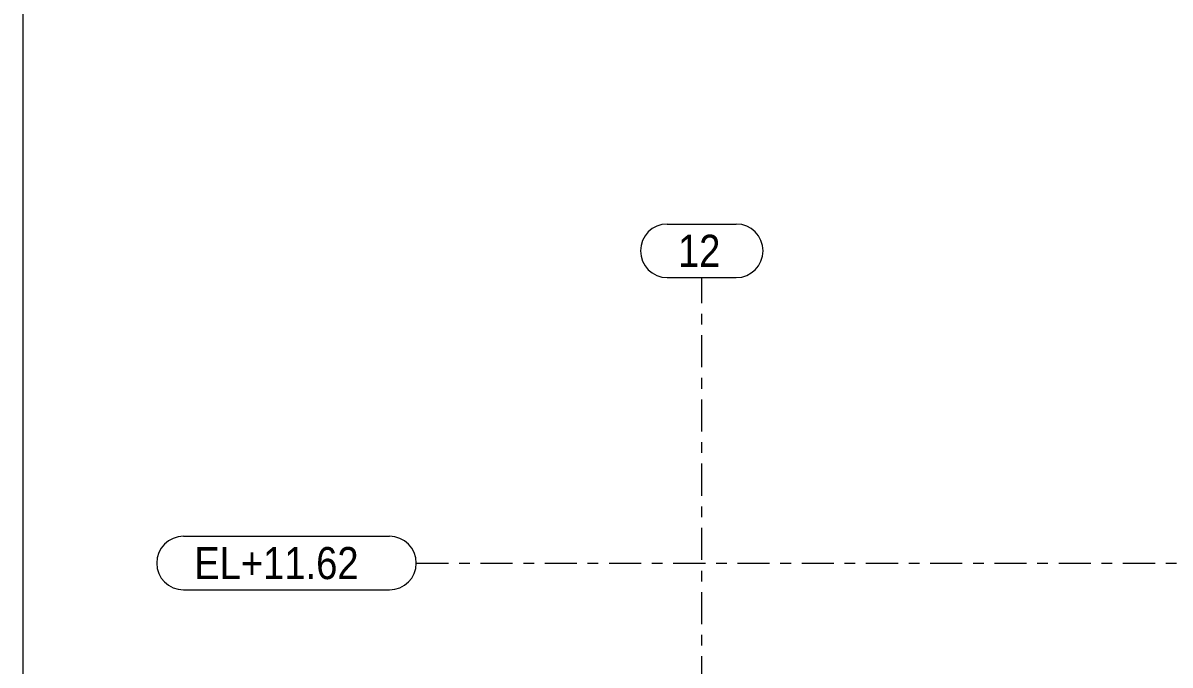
# Model space of a CAD drawing. Header units: millimetres. Extents: x -49 to 773, y -65 to 509.
# Drawn here: x -46.7 to 60.4, y 279.5 to 339.5 of the extents above; entities that cross this region are included whole.
import ezdxf

# ---------------------------------------------------------------- set-up
doc = ezdxf.new("R2010")
doc.units = ezdxf.units.MM
doc.linetypes.add('XKITLINE00', pattern=[0])
doc.linetypes.add('XKITLINE03', pattern=[6, 3, -1, 1, -1])
doc.layers.add('DrawingSheet', color=5, linetype='Continuous', lineweight=0)
doc.layers.add('S-grid', color=1, linetype='Continuous', lineweight=0)
doc.styles.add('ARIAL', font='ARIAL.TTF')

# ---------------------------------------------------------------- blocks, each defined once
blk = doc.blocks.new('*A273')
at = {"layer": 'DrawingSheet', "color": 5, "linetype": 'XKITLINE00', "lineweight": 0}
blk.add_line((-46.74, 508.63), (-46.74, -65.37), dxfattribs=at)
blk = doc.blocks.new('*A624')
at = {"layer": 'S-grid', "color": 1, "linetype": 'XKITLINE03', "lineweight": 0}
blk.add_line((-10, 289), (165.46, 289), dxfattribs=at)
at = {"layer": 'S-grid', "color": 3, "style": 'ARIAL', "width": 0.85}
blk.add_text('EL+11.62', height=3, dxfattribs=at).set_placement((-30.74, 287.5))
blk = doc.blocks.new('*A628')
at = {"layer": 'S-grid', "color": 1, "linetype": 'XKITLINE03', "lineweight": 0}
for p, q in [((16.67, 277.29), (16.67, 315.67)), ((16.67, 165.46), (16.67, 267.53))]:
    blk.add_line(p, q, dxfattribs=at)
at = {"layer": 'S-grid', "color": 3, "style": 'ARIAL', "width": 0.85}
blk.add_text('12', height=3, dxfattribs=at).set_placement((14.44, 316.67))
blk = doc.blocks.new('*A780')
at = {"layer": 'S-grid', "color": 1, "linetype": 'XKITLINE00', "lineweight": 0}
for p, q in [((-31.74, 291.5), (-12.5, 291.5)), ((-31.74, 286.5), (-12.5, 286.5))]:
    blk.add_line(p, q, dxfattribs=at)
for centre, start, end in [((-31.74, 289), 90, 270), ((-12.5, 289), 270, 90)]:
    blk.add_arc(centre, 2.5, start, end, dxfattribs=at)
blk = doc.blocks.new('*A803')
at = {"layer": 'S-grid', "color": 1, "linetype": 'XKITLINE00', "lineweight": 0}
for p, q in [((13.44, 320.67), (19.89, 320.67)), ((13.44, 315.67), (19.89, 315.67))]:
    blk.add_line(p, q, dxfattribs=at)
for centre, start, end in [((13.44, 318.17), 90, 270), ((19.89, 318.17), 270, 90)]:
    blk.add_arc(centre, 2.5, start, end, dxfattribs=at)

msp = doc.modelspace()

# ---------------------------------------------------------------- block references
at = {"lineweight": 0}
for name in ['*A273', '*A803', '*A628', '*A780', '*A624']:
    msp.add_blockref(name, (0, 0), dxfattribs=at)

doc.saveas('drawing.dxf')
